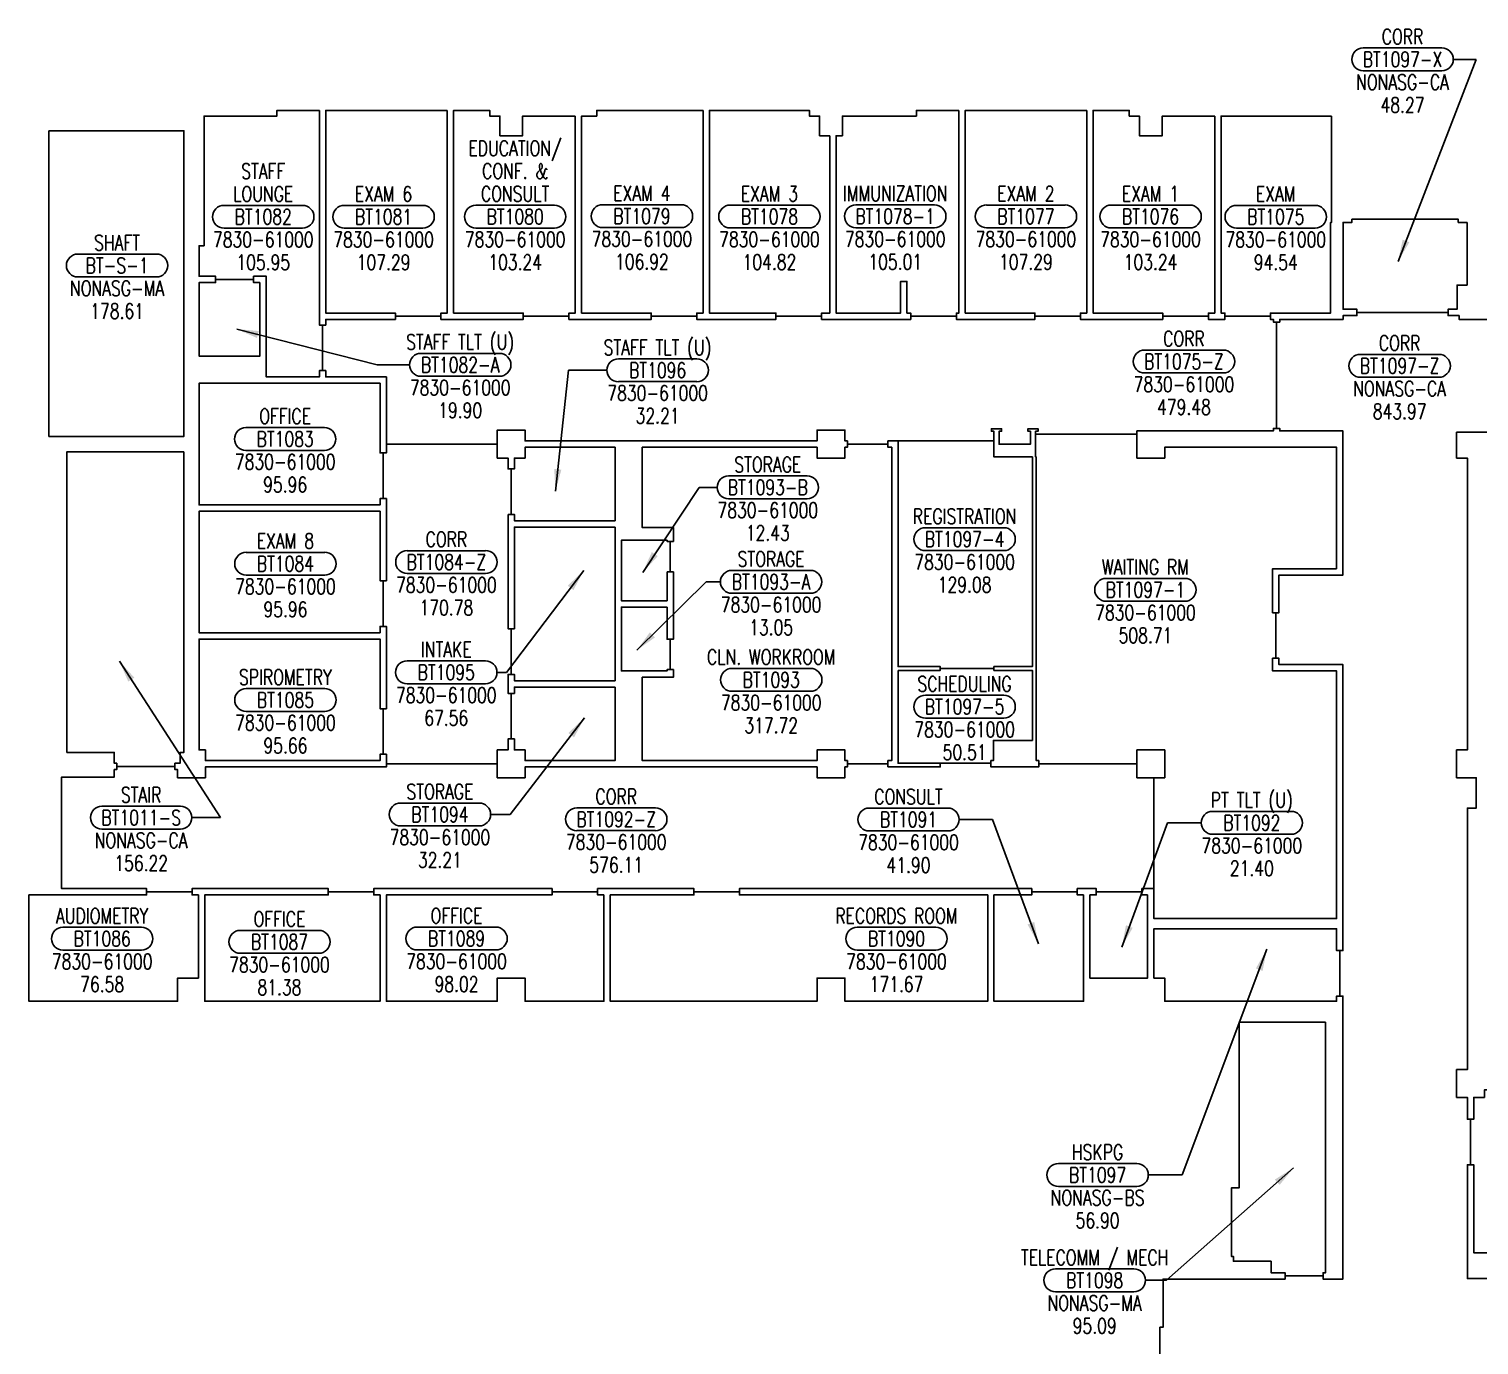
# Model space of a CAD drawing. Extents: x 3045 to 7103, y 18060 to 20148.
# Drawn here: x 3045 to 4190, y 18857 to 19897 of the extents above; entities that cross this region are included whole.
import ezdxf
from ezdxf.enums import TextEntityAlignment as Align

# ---------------------------------------------------------------- set-up
doc = ezdxf.new("R2010")
doc.units = 0
doc.header["$MEASUREMENT"] = 0
doc.layers.get('0').update_dxf_attribs({"linetype": 'CONTINUOUS'})
for name, color, linetype in [('AREA', 3, 'CONTINUOUS'), ('AREA2', 1, 'CONTINUOUS'), ('COSTC', 6, 'CONTINUOUS'), ('PLINE2', 5, 'CONTINUOUS'), ('ROOMNA', 4, 'CONTINUOUS'), ('ROOMNO', 4, 'CONTINUOUS'), ('ROOMOV', 4, 'CONTINUOUS')]:
    doc.layers.add(name, color=color, linetype=linetype)
doc.styles.get("Standard").update_dxf_attribs({"font": 'simplex.shx', "width": 0.75})
doc.dimstyles.get("Standard").update_dxf_attribs({"dimtxt": 0.18, "dimasz": 0.18, "dimexe": 0.18, "dimexo": 0.0625, "dimgap": 0.09, "dimtad": 0, "dimtih": 1, "dimtoh": 1, "dimdec": 4, "dimzin": 0, "dimtxsty": 'STANDARD', "dimcen": 0.09, "dimazin": 3, "dimtfac": 1, "dimtdec": 4, "dimtofl": 0, "dimtmove": 0, "dimatfit": 3, "dimtolj": 1, "dimtzin": 0})

# ---------------------------------------------------------------- blocks, each defined once
blk = doc.blocks.new('ROOM')
at = {"layer": 'ROOMOV'}
for p, q in [((-31, 9), (31, 9)), ((31, -9), (-31, -9))]:
    blk.add_line(p, q, dxfattribs=at)
for centre, start, end in [((-31, 0), 90, 270), ((31, 0), 270, 90)]:
    blk.add_arc(centre, 9.04, start, end, dxfattribs=at)
at = {"color": 0, "width": 0.75, "flags": 1}
for tag, p in [('FLFIN', (-60, -36)), ('ICRA', (60, -36)), ('FLTYPE', (-60, -48)), ('USER1', (60, -48)), ('FLCOND', (-60, -60)), ('USER2', (60, -60)), ('WLFIN', (-60, -72)), ('SITE', (-24, -72)), ('UCODE', (24, -72)), ('USER3', (60, -72)), ('WLTYPE', (-60, -84)), ('BLDG', (-24, -84)), ('UDESC', (24, -84)), ('USER4', (60, -84)), ('WLCOND', (-60, -96)), ('FLR', (-24, -96)), ('FCODE', (24, -96)), ('USER5', (60, -96)), ('CLFIN', (-60, -108)), ('COSTCD', (-24, -108)), ('FDESC', (24, -108)), ('USER6', (60, -108)), ('CLTYPE', (-60, -120)), ('DEPTD', (-24, -120)), ('DIVISION', (24, -120)), ('USER7', (60, -120)), ('CLCOND', (-60, -132)), ('RDES', (-24, -132)), ('CONTACT', (24, -132)), ('USER8', (60, -132)), ('CLHT', (-60, -144)), ('CHDATE', (-24, -144)), ('OCCUP', (24, -144)), ('BLOCK', (60, -144)), ('BASE', (-60, -156)), ('CBACK', (-24, -156)), ('PRCONTACT', (24, -156)), ('BLOCK2', (60, -156))]:
    blk.add_attdef(tag, text='', height=6, dxfattribs=at).set_placement(p, align=Align.MIDDLE_CENTER)
at = {"layer": 'AREA', "width": 0.75}
blk.add_attdef('AREA', text='', height=12, dxfattribs=at).set_placement((0, -36), align=Align.MIDDLE_CENTER)
at = {"layer": 'AREA2', "width": 0.75}
blk.add_attdef('AREA2', text='', height=12, dxfattribs=at).set_placement((0, -36), align=Align.MIDDLE_CENTER)
at = {"layer": 'COSTC', "width": 0.75}
blk.add_attdef('COSTC', text='', height=12, dxfattribs=at).set_placement((0, -18), align=Align.MIDDLE_CENTER)
at = {"layer": 'ROOMNA', "width": 0.75}
for tag, p in [('RMNAA', (0, 54)), ('RMNAB', (0, 36)), ('RMNAC', (0, 18))]:
    blk.add_attdef(tag, text='', height=12, dxfattribs=at).set_placement(p, align=Align.MIDDLE_CENTER)
at = {"layer": 'ROOMNO', "width": 0.75}
blk.add_attdef('RMNU', text='', height=12, dxfattribs=at).set_placement((0, 0), align=Align.MIDDLE_CENTER)

msp = doc.modelspace()

# ---------------------------------------------------------------- linework, layer by layer
at = {"layer": 'PLINE2', "color": 6}
for points in [[(3274.5, 19832.2), (3241, 19832.2), (3241, 19827.7), (3183.5, 19827.7), (3183.5, 19725.3), (3179.5, 19725.3), (3179.5, 19701.3), (3192.5, 19701.3), (3192.5, 19698.8), (3222.5, 19698.8), (3222.5, 19701.3), (3232.5, 19701.3), (3232.5, 19621.7), (3274.5, 19621.7), (3274.5, 19626.7), (3277, 19626.7), (3277, 19662.7), (3274.5, 19662.7)], [(3375.5, 19832.2), (3279.5, 19832.2), (3279.5, 19672.2), (3334.5, 19672.2), (3334.5, 19669.7), (3370.5, 19669.7), (3370.5, 19672.2), (3375.5, 19672.2)], [(3476.5, 19827.7), (3435, 19827.7), (3435, 19812.2), (3417, 19812.2), (3417, 19827.7), (3409, 19827.7), (3409, 19832.2), (3380.5, 19832.2), (3380.5, 19672.2), (3435.5, 19672.2), (3435.5, 19669.7), (3471.5, 19669.7), (3471.5, 19672.2), (3476.5, 19672.2)], [(3577.5, 19832.2), (3493.5, 19832.2), (3493.5, 19827.7), (3481.5, 19827.7), (3481.5, 19672.2), (3536.5, 19672.2), (3536.5, 19669.7), (3572.5, 19669.7), (3572.5, 19672.2), (3577.5, 19672.2)], [(3677.5, 19812.2), (3669.5, 19812.2), (3669.5, 19827.7), (3661.5, 19827.7), (3661.5, 19832.2), (3582.5, 19832.2), (3582.5, 19672.2), (3635, 19672.2), (3635, 19669.7), (3671, 19669.7), (3671, 19672.2), (3677.5, 19672.2)], [(3779.5, 19832.2), (3746, 19832.2), (3746, 19827.7), (3687.5, 19827.7), (3687.5, 19812.2), (3682.5, 19812.2), (3682.5, 19672.2), (3733.5, 19672.2), (3733.5, 19697.2), (3738.5, 19697.2), (3738.5, 19672.2), (3741.5, 19672.2), (3741.5, 19669.7), (3777.5, 19669.7), (3777.5, 19672.2), (3779.5, 19672.2)], [(3880.5, 19832.2), (3784.5, 19832.2), (3784.5, 19672.2), (3839.5, 19672.2), (3839.5, 19669.7), (3875.5, 19669.7), (3875.5, 19672.2), (3880.5, 19672.2)], [(3981.5, 19827.7), (3940, 19827.7), (3940, 19812.2), (3922, 19812.2), (3922, 19827.7), (3914, 19827.7), (3914, 19832.2), (3885.5, 19832.2), (3885.5, 19672.2), (3940.5, 19672.2), (3940.5, 19669.7), (3976.5, 19669.7), (3976.5, 19672.2), (3981.5, 19672.2)], [(4073.8, 19827.7), (3986.5, 19827.7), (3986.5, 19672.2), (3989.5, 19672.2), (3989.5, 19669.7), (4025.5, 19669.7), (4025.5, 19672.2), (4073, 19672.2), (4073, 19743.7), (4073.8, 19743.7)], [(3061, 19816.2), (3061, 19574.7), (3167.5, 19574.7), (3167.5, 19816.2)], [(4180.8, 19743.7), (4175.8, 19743.7), (4173.8, 19743.7), (4173.8, 19746.2), (4089.8, 19746.2), (4089.8, 19743.7), (4087.8, 19743.7), (4082.8, 19743.7), (4082.8, 19675.2), (4093.8, 19675.2), (4093.8, 19672.7), (4165.8, 19672.7), (4165.8, 19675.2), (4172.8, 19675.2), (4172.8, 19694.2), (4180.8, 19694.2)], [(3227.5, 19696.3), (3222.5, 19696.3), (3222.5, 19698.8), (3192.5, 19698.8), (3192.5, 19696.3), (3179.5, 19696.3), (3179.5, 19638.2), (3227.5, 19638.2)], [(3920, 19576.6), (3920, 19579.1), (4027.8, 19579.1), (4027.8, 19581.1), (4030.3, 19581.1), (4030.3, 19665.1), (4027.8, 19665.1), (4027.8, 19667.2), (4025.5, 19667.2), (4025.5, 19669.7), (3989.5, 19669.7), (3989.5, 19667.2), (3976.5, 19667.2), (3976.5, 19669.7), (3940.5, 19669.7), (3940.5, 19667.2), (3875.5, 19667.2), (3875.5, 19669.7), (3839.5, 19669.7), (3839.5, 19667.2), (3777.5, 19667.2), (3777.5, 19669.7), (3741.5, 19669.7), (3741.5, 19667.2), (3671, 19667.2), (3671, 19669.7), (3635, 19669.7), (3635, 19667.2), (3572.5, 19667.2), (3572.5, 19669.7), (3536.5, 19669.7), (3536.5, 19667.2), (3471.5, 19667.2), (3471.5, 19669.7), (3435.5, 19669.7), (3435.5, 19667.2), (3370.5, 19667.2), (3370.5, 19669.7), (3334.5, 19669.7), (3334.5, 19667.2), (3279.5, 19667.2), (3279.5, 19662.7), (3277, 19662.7), (3277, 19626.7), (3279.5, 19626.7), (3279.5, 19621.7), (3327.5, 19621.7), (3327.5, 19568.7), (3415, 19568.7), (3415, 19579.7), (3437, 19579.7), (3437, 19571.2), (3667.5, 19571.2), (3667.5, 19579.7), (3689.5, 19579.7), (3689.5, 19571.2), (3691.5, 19571.2), (3691.5, 19568.7), (3723.5, 19568.7), (3723.5, 19571.2), (3731.5, 19571.2), (3731.5, 19571.2), (3807.2, 19571.2), (3807.2, 19578.8), (3805.2, 19578.8), (3805.2, 19580.8), (3813.2, 19580.8), (3813.2, 19578.8), (3811.2, 19578.8), (3811.2, 19568.6), (3836, 19568.6), (3836, 19578.8), (3834, 19578.8), (3834, 19580.8), (3842, 19580.8), (3842, 19578.8), (3840, 19578.8), (3840, 19576.6)], [(3322.5, 19616.7), (3179.5, 19616.7), (3179.5, 19520.7), (3322.5, 19520.7), (3322.5, 19525.7), (3325, 19525.7), (3325, 19561.7), (3322.5, 19561.7)], [(3423.5, 19513.1), (3426, 19513.1), (3426, 19549.1), (3423.5, 19549.1), (3423.5, 19557.7), (3415, 19557.7), (3415, 19568.7), (3327.5, 19568.7), (3327.5, 19561.7), (3325, 19561.7), (3325, 19525.7), (3327.5, 19525.7), (3327.5, 19460.7), (3325, 19460.7), (3325, 19424.7), (3327.5, 19424.7), (3327.5, 19359.7), (3325, 19359.7), (3325, 19323.7), (3327.5, 19323.7), (3327.5, 19316.2), (3415, 19316.2), (3415, 19327.2), (3423.5, 19327.2), (3423.5, 19335.8), (3426, 19335.8), (3426, 19371.8), (3423.5, 19371.8), (3423.5, 19386.8), (3426, 19386.8), (3426, 19422.8), (3423.5, 19422.8)], [(3726.5, 19566.2), (3723.5, 19566.2), (3723.5, 19568.7), (3691.5, 19568.7), (3691.5, 19566.2), (3689.5, 19566.2), (3689.5, 19557.7), (3667.5, 19557.7), (3667.5, 19566.2), (3529.5, 19566.2), (3529.5, 19502.8), (3554.1, 19502.8), (3554.1, 19491.8), (3551.6, 19491.8), (3551.6, 19467.8), (3554.1, 19467.8), (3554.1, 19414.6), (3551.6, 19414.6), (3551.6, 19390.6), (3554.1, 19390.6), (3554.1, 19384.6), (3529.5, 19384.6), (3529.5, 19318.7), (3667.5, 19318.7), (3667.5, 19327.2), (3689.5, 19327.2), (3689.5, 19318.7), (3691.5, 19318.7), (3691.5, 19316.2), (3723.5, 19316.2), (3723.5, 19318.7), (3726.5, 19318.7)], [(3764.7, 19391.5), (3807.2, 19391.5), (3807.2, 19391.5), (3807.2, 19391.5), (3807.2, 19391.5), (3807.2, 19391.5), (3807.2, 19391.5), (3807.2, 19391.5), (3807.2, 19393), (3837.5, 19393), (3837.5, 19558.6), (3807.2, 19558.6), (3807.2, 19571.2), (3731.5, 19571.2), (3731.5, 19393), (3764.7, 19393), (3764.7, 19391.5), (3764.7, 19391.5)], [(4077.7, 19470.2), (4027.2, 19470.2), (4027.2, 19435.5), (4029.7, 19435.5), (4029.7, 19399.5), (4027.2, 19399.5), (4027.2, 19389.5), (4077.7, 19389.5), (4077.7, 19194), (3933.5, 19194), (3933.5, 19305.2), (3942, 19305.2), (3942, 19327.2), (3920, 19327.2), (3920, 19316.2), (3842.5, 19316.2), (3842.5, 19318.7), (3840.5, 19318.7), (3840.5, 19558.6), (3840, 19558.6), (3840, 19576.6), (3920, 19576.6), (3920, 19557.7), (3942, 19557.7), (3942, 19566.2), (4077.7, 19566.2)], [(3167.5, 19562.7), (3075.1, 19562.7), (3075.1, 19325.2), (3112.5, 19325.2), (3112.5, 19316.7), (3114.5, 19316.7), (3114.5, 19314.2), (3160.5, 19314.2), (3160.5, 19316.7), (3164.5, 19316.7), (3164.5, 19325.2), (3167.5, 19325.2)], [(3508, 19566.2), (3437, 19566.2), (3437, 19557.7), (3428.5, 19557.7), (3428.5, 19549.1), (3426, 19549.1), (3426, 19513.1), (3428.5, 19513.1), (3428.5, 19508.1), (3508, 19508.1)], [(3325, 19460.7), (3322.5, 19460.7), (3322.5, 19515.7), (3179.5, 19515.7), (3179.5, 19419.7), (3322.5, 19419.7), (3322.5, 19424.7), (3325, 19424.7)], [(3508, 19503.1), (3428.5, 19503.1), (3428.5, 19422.8), (3426, 19422.8), (3426, 19386.8), (3428.5, 19386.8), (3428.5, 19381.8), (3508, 19381.8)], [(3549.1, 19467.8), (3551.6, 19467.8), (3551.6, 19491.8), (3549.1, 19491.8), (3549.1, 19492.8), (3513, 19492.8), (3513, 19445), (3549.1, 19445)], [(3549.1, 19440), (3513, 19440), (3513, 19389.6), (3549.1, 19389.6), (3549.1, 19390.6), (3551.6, 19390.6), (3551.6, 19414.6), (3549.1, 19414.6)], [(3325, 19359.7), (3322.5, 19359.7), (3322.5, 19414.7), (3179.5, 19414.7), (3179.5, 19327.2), (3184.5, 19327.2), (3184.5, 19318.7), (3322.5, 19318.7), (3322.5, 19323.7), (3325, 19323.7)], [(3731.5, 19390), (3731.5, 19316.7), (3764.7, 19316.7), (3804.7, 19316.7), (3804.7, 19318.7), (3806.7, 19318.7), (3806.7, 19334.7), (3837.5, 19334.7), (3837.5, 19390), (3807.2, 19390), (3807.2, 19391.5), (3764.7, 19391.5), (3764.7, 19390)], [(3508, 19376.8), (3428.5, 19376.8), (3428.5, 19371.8), (3426, 19371.8), (3426, 19335.8), (3428.5, 19335.8), (3428.5, 19327.2), (3437, 19327.2), (3437, 19318.7), (3508, 19318.7)], [(3723.5, 19313.7), (3723.5, 19316.2), (3691.5, 19316.2), (3691.5, 19313.7), (3689.5, 19313.7), (3689.5, 19305.2), (3667.5, 19305.2), (3667.5, 19313.7), (3437, 19313.7), (3437, 19305.2), (3415, 19305.2), (3415, 19316.2), (3327.5, 19316.2), (3327.5, 19313.7), (3184.5, 19313.7), (3184.5, 19305.2), (3162.5, 19305.2), (3162.5, 19311.7), (3160.5, 19311.7), (3160.5, 19314.2), (3114.5, 19314.2), (3114.5, 19311.7), (3112.5, 19311.7), (3112.5, 19305.7), (3071, 19305.7), (3071, 19217.7), (3138, 19217.7), (3138, 19215.2), (3174, 19215.2), (3174, 19217.7), (3281.5, 19217.7), (3281.5, 19215.2), (3317.5, 19215.2), (3317.5, 19217.7), (3458.2, 19217.7), (3458.2, 19215.2), (3494.2, 19215.2), (3494.2, 19217.7), (3570.2, 19217.7), (3570.2, 19215.2), (3606.2, 19215.2), (3606.2, 19217.7), (3837, 19217.7), (3837, 19215.2), (3873, 19215.2), (3873, 19217.7), (3888, 19217.7), (3888, 19215.2), (3924, 19215.2), (3924, 19217.7), (3933.5, 19217.7), (3933.5, 19305.2), (3933.5, 19305.2), (3933.5, 19305.2), (3933.5, 19305.2), (3933.5, 19305.2), (3933.5, 19305.2), (3933.5, 19305.2), (3933.5, 19305.2), (3933.5, 19305.2), (3920, 19305.2), (3920, 19316.2), (3842.5, 19316.2), (3842.5, 19313.7), (3804.7, 19313.7), (3804.7, 19316.7), (3764.7, 19316.7), (3764.7, 19313.7)], [(3179, 19212.7), (3174, 19212.7), (3174, 19215.2), (3138, 19215.2), (3138, 19212.7), (3045.2, 19212.7), (3045.2, 19128.7), (3162.5, 19128.7), (3162.5, 19147), (3179, 19147)], [(3322.5, 19212.7), (3317.5, 19212.7), (3317.5, 19215.2), (3281.5, 19215.2), (3281.5, 19212.7), (3184, 19212.7), (3184, 19128.7), (3322.5, 19128.7)], [(3499.2, 19212.7), (3494.2, 19212.7), (3494.2, 19215.2), (3458.2, 19215.2), (3458.2, 19212.7), (3327.5, 19212.7), (3327.5, 19128.7), (3415, 19128.7), (3415, 19147), (3437, 19147), (3437, 19128.7), (3499.2, 19128.7)], [(3802.2, 19212.7), (3606.2, 19212.7), (3606.2, 19215.2), (3570.2, 19215.2), (3570.2, 19212.7), (3504.2, 19212.7), (3504.2, 19128.7), (3667.5, 19128.7), (3667.5, 19147), (3689.5, 19147), (3689.5, 19128.7), (3802.2, 19128.7)], [(3878, 19212.7), (3873, 19212.7), (3873, 19215.2), (3837, 19215.2), (3837, 19212.7), (3807.2, 19212.7), (3807.2, 19128.7), (3878, 19128.7)], [(3928.5, 19212.7), (3924, 19212.7), (3924, 19215.2), (3888, 19215.2), (3888, 19212.7), (3883, 19212.7), (3883, 19147), (3928.5, 19147)], [(4080.2, 19168.7), (4077.7, 19168.7), (4077.7, 19186), (3933.5, 19186), (3933.5, 19147), (3942, 19147), (3942, 19128.7), (4077.7, 19128.7), (4077.7, 19132.7), (4080.2, 19132.7)], [(4069, 19112.2), (4000.7, 19112.2), (4000.7, 18981.2), (3994.7, 18981.2), (3994.7, 18927.2), (3996.2, 18927.2), (3996.2, 18923.3), (4026, 18923.3), (4026, 18914.3), (4037, 18914.3), (4037, 18911.8), (4067, 18911.8), (4067, 18914.3), (4069, 18914.3)], [(4331.8, 19058.7), (4194.5, 19058.7), (4194.5, 19052.7), (4186, 19052.7), (4186, 19035.5), (4183.5, 19035.5), (4183.5, 18999.5), (4186, 18999.5), (4186, 18930), (4331.8, 18930)]]:
    msp.add_lwpolyline(points, close=True, dxfattribs=at)
for points in [[(4230.2, 19667.2), (4174.5, 19667.2), (4174.5, 19670.2), (4165.8, 19670.2), (4165.8, 19672.7), (4093.8, 19672.7), (4093.8, 19670.2), (4082.8, 19670.2), (4082.8, 19667.2), (4032.8, 19667.2), (4032.8, 19665.1), (4030.3, 19665.1), (4030.3, 19581.1), (4032.8, 19581.1), (4032.8, 19579.1), (4082.7, 19579.1), (4082.7, 19465.2), (4032.2, 19465.2), (4032.2, 19435.5), (4029.7, 19435.5), (4029.7, 19399.5), (4032.2, 19399.5), (4032.2, 19394.5), (4082.7, 19394.5), (4082.7, 19168.7), (4080.2, 19168.7), (4080.2, 19132.7), (4082.7, 19132.7), (4082.7, 18909.3), (4067, 18909.3), (4067, 18911.8), (4037, 18911.8), (4037, 18909.3), (3940.7, 18909.3), (3940.7, 18871.2), (3938.2, 18871.2), (3938.2, 18827.2)], [(4231.5, 18909.7), (4181, 18909.7), (4181, 18999.5), (4183.5, 18999.5), (4183.5, 19035.5), (4181, 19035.5), (4181, 19052.7), (4172.5, 19052.7), (4172.5, 19074.7), (4181, 19074.7), (4181, 19281.2), (4188, 19281.2), (4188, 19305.2), (4172.5, 19305.2), (4172.5, 19327.2), (4181, 19327.2), (4181, 19557.7), (4172.5, 19557.7), (4172.5, 19578.1), (4230.2, 19578.1)]]:
    msp.add_lwpolyline(points, dxfattribs=at)

# ---------------------------------------------------------------- block references
at = {"layer": 'ROOMNO', "color": 2}
ref = msp.add_blockref('ROOM', (4129.8, 19872.5), dxfattribs=at)
ref.add_attrib('RMNU', 'BT1097-X', dxfattribs={"height": 12, "width": 0.75}).set_placement((4129.8, 19872.5), align=Align.MIDDLE_CENTER)
ref.add_attrib('RMNAC', 'CORR', dxfattribs={"layer": 'ROOMNA', "height": 12, "width": 0.75}).set_placement((4129.8, 19890.5), align=Align.MIDDLE_CENTER)
ref.add_attrib('COSTC', 'NONASG-CA', dxfattribs={"layer": 'COSTC', "height": 12, "width": 0.75}).set_placement((4129.8, 19854.5), align=Align.MIDDLE_CENTER)
ref.add_attrib('AREA2', '48.27', dxfattribs={"layer": 'AREA2', "height": 12, "width": 0.75}).set_placement((4129.8, 19836.5), align=Align.MIDDLE_CENTER)
ref = msp.add_blockref('ROOM', (3429.1, 19748.3), dxfattribs=at)
ref.add_attrib('RMNU', 'BT1080', dxfattribs={"height": 12, "width": 0.75}).set_placement((3429.1, 19748.3), align=Align.MIDDLE_CENTER)
ref.add_attrib('RMNAA', 'EDUCATION/', dxfattribs={"layer": 'ROOMNA', "height": 12, "width": 0.75}).set_placement((3429.1, 19802.3), align=Align.MIDDLE_CENTER)
ref.add_attrib('RMNAB', 'CONF. &', dxfattribs={"layer": 'ROOMNA', "height": 12, "width": 0.75}).set_placement((3429.1, 19784.3), align=Align.MIDDLE_CENTER)
ref.add_attrib('RMNAC', 'CONSULT', dxfattribs={"layer": 'ROOMNA', "height": 12, "width": 0.75}).set_placement((3429.1, 19766.3), align=Align.MIDDLE_CENTER)
ref.add_attrib('COSTC', '7830-61000', dxfattribs={"layer": 'COSTC', "height": 12, "width": 0.75}).set_placement((3429.1, 19730.3), align=Align.MIDDLE_CENTER)
ref.add_attrib('AREA2', '103.24', dxfattribs={"layer": 'AREA2', "height": 12, "width": 0.75}).set_placement((3429.1, 19712.3), align=Align.MIDDLE_CENTER)
ref = msp.add_blockref('ROOM', (3230.2, 19748.2), dxfattribs=at)
ref.add_attrib('RMNU', 'BT1082', dxfattribs={"height": 12, "width": 0.75}).set_placement((3230.2, 19748.2), align=Align.MIDDLE_CENTER)
ref.add_attrib('RMNAB', 'STAFF', dxfattribs={"layer": 'ROOMNA', "height": 12, "width": 0.75}).set_placement((3230.2, 19784.2), align=Align.MIDDLE_CENTER)
ref.add_attrib('RMNAC', 'LOUNGE', dxfattribs={"layer": 'ROOMNA', "height": 12, "width": 0.75}).set_placement((3230.2, 19766.2), align=Align.MIDDLE_CENTER)
ref.add_attrib('COSTC', '7830-61000', dxfattribs={"layer": 'COSTC', "height": 12, "width": 0.75}).set_placement((3230.2, 19730.2), align=Align.MIDDLE_CENTER)
ref.add_attrib('AREA2', '105.95', dxfattribs={"layer": 'AREA2', "height": 12, "width": 0.75}).set_placement((3230.2, 19712.2), align=Align.MIDDLE_CENTER)
ref = msp.add_blockref('ROOM', (3325.2, 19748.2), dxfattribs=at)
ref.add_attrib('RMNU', 'BT1081', dxfattribs={"height": 12, "width": 0.75}).set_placement((3325.2, 19748.2), align=Align.MIDDLE_CENTER)
ref.add_attrib('RMNAC', 'EXAM 6', dxfattribs={"layer": 'ROOMNA', "height": 12, "width": 0.75}).set_placement((3325.2, 19766.2), align=Align.MIDDLE_CENTER)
ref.add_attrib('COSTC', '7830-61000', dxfattribs={"layer": 'COSTC', "height": 12, "width": 0.75}).set_placement((3325.2, 19730.2), align=Align.MIDDLE_CENTER)
ref.add_attrib('AREA2', '107.29', dxfattribs={"layer": 'AREA2', "height": 12, "width": 0.75}).set_placement((3325.2, 19712.2), align=Align.MIDDLE_CENTER)
ref = msp.add_blockref('ROOM', (3529.2, 19748.7), dxfattribs=at)
ref.add_attrib('RMNU', 'BT1079', dxfattribs={"height": 12, "width": 0.75}).set_placement((3529.2, 19748.7), align=Align.MIDDLE_CENTER)
ref.add_attrib('RMNAC', 'EXAM 4', dxfattribs={"layer": 'ROOMNA', "height": 12, "width": 0.75}).set_placement((3529.2, 19766.7), align=Align.MIDDLE_CENTER)
ref.add_attrib('COSTC', '7830-61000', dxfattribs={"layer": 'COSTC', "height": 12, "width": 0.75}).set_placement((3529.2, 19730.7), align=Align.MIDDLE_CENTER)
ref.add_attrib('AREA2', '106.92', dxfattribs={"layer": 'AREA2', "height": 12, "width": 0.75}).set_placement((3529.2, 19712.7), align=Align.MIDDLE_CENTER)
ref = msp.add_blockref('ROOM', (3629.9, 19748.4), dxfattribs=at)
ref.add_attrib('RMNU', 'BT1078', dxfattribs={"height": 12, "width": 0.75}).set_placement((3629.9, 19748.4), align=Align.MIDDLE_CENTER)
ref.add_attrib('RMNAC', 'EXAM 3', dxfattribs={"layer": 'ROOMNA', "height": 12, "width": 0.75}).set_placement((3629.9, 19766.4), align=Align.MIDDLE_CENTER)
ref.add_attrib('COSTC', '7830-61000', dxfattribs={"layer": 'COSTC', "height": 12, "width": 0.75}).set_placement((3629.9, 19730.4), align=Align.MIDDLE_CENTER)
ref.add_attrib('AREA2', '104.82', dxfattribs={"layer": 'AREA2', "height": 12, "width": 0.75}).set_placement((3629.9, 19712.4), align=Align.MIDDLE_CENTER)
ref = msp.add_blockref('ROOM', (3729.2, 19748.6), dxfattribs=at)
ref.add_attrib('RMNU', 'BT1078-1', dxfattribs={"height": 12, "width": 0.75}).set_placement((3729.2, 19748.6), align=Align.MIDDLE_CENTER)
ref.add_attrib('RMNAC', 'IMMUNIZATION', dxfattribs={"layer": 'ROOMNA', "height": 12, "width": 0.75}).set_placement((3729.2, 19766.6), align=Align.MIDDLE_CENTER)
ref.add_attrib('COSTC', '7830-61000', dxfattribs={"layer": 'COSTC', "height": 12, "width": 0.75}).set_placement((3729.2, 19730.6), align=Align.MIDDLE_CENTER)
ref.add_attrib('AREA2', '105.01', dxfattribs={"layer": 'AREA2', "height": 12, "width": 0.75}).set_placement((3729.2, 19712.6), align=Align.MIDDLE_CENTER)
ref = msp.add_blockref('ROOM', (3832.4, 19748.5), dxfattribs=at)
ref.add_attrib('RMNU', 'BT1077', dxfattribs={"height": 12, "width": 0.75}).set_placement((3832.4, 19748.5), align=Align.MIDDLE_CENTER)
ref.add_attrib('RMNAC', 'EXAM 2', dxfattribs={"layer": 'ROOMNA', "height": 12, "width": 0.75}).set_placement((3832.4, 19766.5), align=Align.MIDDLE_CENTER)
ref.add_attrib('COSTC', '7830-61000', dxfattribs={"layer": 'COSTC', "height": 12, "width": 0.75}).set_placement((3832.4, 19730.5), align=Align.MIDDLE_CENTER)
ref.add_attrib('AREA2', '107.29', dxfattribs={"layer": 'AREA2', "height": 12, "width": 0.75}).set_placement((3832.4, 19712.5), align=Align.MIDDLE_CENTER)
ref = msp.add_blockref('ROOM', (3930.8, 19748.4), dxfattribs=at)
ref.add_attrib('RMNU', 'BT1076', dxfattribs={"height": 12, "width": 0.75}).set_placement((3930.8, 19748.4), align=Align.MIDDLE_CENTER)
ref.add_attrib('RMNAC', 'EXAM 1', dxfattribs={"layer": 'ROOMNA', "height": 12, "width": 0.75}).set_placement((3930.8, 19766.4), align=Align.MIDDLE_CENTER)
ref.add_attrib('COSTC', '7830-61000', dxfattribs={"layer": 'COSTC', "height": 12, "width": 0.75}).set_placement((3930.8, 19730.4), align=Align.MIDDLE_CENTER)
ref.add_attrib('AREA2', '103.24', dxfattribs={"layer": 'AREA2', "height": 12, "width": 0.75}).set_placement((3930.8, 19712.4), align=Align.MIDDLE_CENTER)
ref = msp.add_blockref('ROOM', (4029.7, 19748.2), dxfattribs=at)
ref.add_attrib('RMNU', 'BT1075', dxfattribs={"height": 12, "width": 0.75}).set_placement((4029.7, 19748.2), align=Align.MIDDLE_CENTER)
ref.add_attrib('RMNAC', 'EXAM', dxfattribs={"layer": 'ROOMNA', "height": 12, "width": 0.75}).set_placement((4029.7, 19766.2), align=Align.MIDDLE_CENTER)
ref.add_attrib('COSTC', '7830-61000', dxfattribs={"layer": 'COSTC', "height": 12, "width": 0.75}).set_placement((4029.7, 19730.2), align=Align.MIDDLE_CENTER)
ref.add_attrib('AREA2', '94.54', dxfattribs={"layer": 'AREA2', "height": 12, "width": 0.75}).set_placement((4029.7, 19712.2), align=Align.MIDDLE_CENTER)
ref = msp.add_blockref('ROOM', (3114.8, 19709.7), dxfattribs=at)
ref.add_attrib('RMNU', 'BT-S-1', dxfattribs={"height": 12, "width": 0.75}).set_placement((3114.8, 19709.7), align=Align.MIDDLE_CENTER)
ref.add_attrib('RMNAC', 'SHAFT', dxfattribs={"layer": 'ROOMNA', "height": 12, "width": 0.75}).set_placement((3114.8, 19727.7), align=Align.MIDDLE_CENTER)
ref.add_attrib('COSTC', 'NONASG-MA', dxfattribs={"layer": 'COSTC', "height": 12, "width": 0.75}).set_placement((3114.8, 19691.7), align=Align.MIDDLE_CENTER)
ref.add_attrib('AREA2', '178.61', dxfattribs={"layer": 'AREA2', "height": 12, "width": 0.75}).set_placement((3114.8, 19673.7), align=Align.MIDDLE_CENTER)
ref = msp.add_blockref('ROOM', (3385.7, 19631.3), dxfattribs=at)
ref.add_attrib('RMNU', 'BT1082-A', dxfattribs={"height": 12, "width": 0.75}).set_placement((3385.7, 19631.3), align=Align.MIDDLE_CENTER)
ref.add_attrib('RMNAC', 'STAFF TLT (U)', dxfattribs={"layer": 'ROOMNA', "height": 12, "width": 0.75}).set_placement((3385.7, 19649.3), align=Align.MIDDLE_CENTER)
ref.add_attrib('COSTC', '7830-61000', dxfattribs={"layer": 'COSTC', "height": 12, "width": 0.75}).set_placement((3385.7, 19613.3), align=Align.MIDDLE_CENTER)
ref.add_attrib('AREA2', '19.90', dxfattribs={"layer": 'AREA2', "height": 12, "width": 0.75}).set_placement((3385.7, 19595.3), align=Align.MIDDLE_CENTER)
ref = msp.add_blockref('ROOM', (3541.6, 19627), dxfattribs=at)
ref.add_attrib('RMNU', 'BT1096', dxfattribs={"height": 12, "width": 0.75}).set_placement((3541.6, 19627), align=Align.MIDDLE_CENTER)
ref.add_attrib('RMNAC', 'STAFF TLT (U)', dxfattribs={"layer": 'ROOMNA', "height": 12, "width": 0.75}).set_placement((3541.6, 19645), align=Align.MIDDLE_CENTER)
ref.add_attrib('COSTC', '7830-61000', dxfattribs={"layer": 'COSTC', "height": 12, "width": 0.75}).set_placement((3541.6, 19609), align=Align.MIDDLE_CENTER)
ref.add_attrib('AREA2', '32.21', dxfattribs={"layer": 'AREA2', "height": 12, "width": 0.75}).set_placement((3541.6, 19591), align=Align.MIDDLE_CENTER)
ref = msp.add_blockref('ROOM', (3957.2, 19633.9), dxfattribs=at)
ref.add_attrib('RMNU', 'BT1075-Z', dxfattribs={"height": 12, "width": 0.75}).set_placement((3957.2, 19633.9), align=Align.MIDDLE_CENTER)
ref.add_attrib('RMNAC', 'CORR', dxfattribs={"layer": 'ROOMNA', "height": 12, "width": 0.75}).set_placement((3957.2, 19651.9), align=Align.MIDDLE_CENTER)
ref.add_attrib('COSTC', '7830-61000', dxfattribs={"layer": 'COSTC', "height": 12, "width": 0.75}).set_placement((3957.2, 19615.9), align=Align.MIDDLE_CENTER)
ref.add_attrib('AREA2', '479.48', dxfattribs={"layer": 'AREA2', "height": 12, "width": 0.75}).set_placement((3957.2, 19597.9), align=Align.MIDDLE_CENTER)
ref = msp.add_blockref('ROOM', (4127.5, 19630.5), dxfattribs=at)
ref.add_attrib('RMNU', 'BT1097-Z', dxfattribs={"height": 12, "width": 0.75}).set_placement((4127.5, 19630.5), align=Align.MIDDLE_CENTER)
ref.add_attrib('RMNAC', 'CORR', dxfattribs={"layer": 'ROOMNA', "height": 12, "width": 0.75}).set_placement((4127.5, 19648.5), align=Align.MIDDLE_CENTER)
ref.add_attrib('COSTC', 'NONASG-CA', dxfattribs={"layer": 'COSTC', "height": 12, "width": 0.75}).set_placement((4127.5, 19612.5), align=Align.MIDDLE_CENTER)
ref.add_attrib('AREA2', '843.97', dxfattribs={"layer": 'AREA2', "height": 12, "width": 0.75}).set_placement((4127.5, 19594.5), align=Align.MIDDLE_CENTER)
ref = msp.add_blockref('ROOM', (3247.5, 19572.7), dxfattribs=at)
ref.add_attrib('RMNU', 'BT1083', dxfattribs={"height": 12, "width": 0.75}).set_placement((3247.5, 19572.7), align=Align.MIDDLE_CENTER)
ref.add_attrib('RMNAC', 'OFFICE', dxfattribs={"layer": 'ROOMNA', "height": 12, "width": 0.75}).set_placement((3247.5, 19590.7), align=Align.MIDDLE_CENTER)
ref.add_attrib('COSTC', '7830-61000', dxfattribs={"layer": 'COSTC', "height": 12, "width": 0.75}).set_placement((3247.5, 19554.7), align=Align.MIDDLE_CENTER)
ref.add_attrib('AREA2', '95.96', dxfattribs={"layer": 'AREA2', "height": 12, "width": 0.75}).set_placement((3247.5, 19536.7), align=Align.MIDDLE_CENTER)
ref = msp.add_blockref('ROOM', (3628.6, 19534.5), dxfattribs=at)
ref.add_attrib('RMNU', 'BT1093-B', dxfattribs={"height": 12, "width": 0.75}).set_placement((3628.6, 19534.5), align=Align.MIDDLE_CENTER)
ref.add_attrib('RMNAC', 'STORAGE', dxfattribs={"layer": 'ROOMNA', "height": 12, "width": 0.75}).set_placement((3628.6, 19552.5), align=Align.MIDDLE_CENTER)
ref.add_attrib('COSTC', '7830-61000', dxfattribs={"layer": 'COSTC', "height": 12, "width": 0.75}).set_placement((3628.6, 19516.5), align=Align.MIDDLE_CENTER)
ref.add_attrib('AREA2', '12.43', dxfattribs={"layer": 'AREA2', "height": 12, "width": 0.75}).set_placement((3628.6, 19498.5), align=Align.MIDDLE_CENTER)
ref = msp.add_blockref('ROOM', (3784, 19493.6), dxfattribs=at)
ref.add_attrib('RMNU', 'BT1097-4', dxfattribs={"height": 12, "width": 0.75}).set_placement((3784, 19493.6), align=Align.MIDDLE_CENTER)
ref.add_attrib('RMNAC', 'REGISTRATION', dxfattribs={"layer": 'ROOMNA', "height": 12, "width": 0.75}).set_placement((3784, 19511.6), align=Align.MIDDLE_CENTER)
ref.add_attrib('COSTC', '7830-61000', dxfattribs={"layer": 'COSTC', "height": 12, "width": 0.75}).set_placement((3784, 19475.6), align=Align.MIDDLE_CENTER)
ref.add_attrib('AREA2', '129.08', dxfattribs={"layer": 'AREA2', "height": 12, "width": 0.75}).set_placement((3784, 19457.6), align=Align.MIDDLE_CENTER)
ref = msp.add_blockref('ROOM', (3374.8, 19475.5), dxfattribs=at)
ref.add_attrib('RMNU', 'BT1084-Z', dxfattribs={"height": 12, "width": 0.75}).set_placement((3374.8, 19475.5), align=Align.MIDDLE_CENTER)
ref.add_attrib('RMNAC', 'CORR', dxfattribs={"layer": 'ROOMNA', "height": 12, "width": 0.75}).set_placement((3374.8, 19493.5), align=Align.MIDDLE_CENTER)
ref.add_attrib('COSTC', '7830-61000', dxfattribs={"layer": 'COSTC', "height": 12, "width": 0.75}).set_placement((3374.8, 19457.5), align=Align.MIDDLE_CENTER)
ref.add_attrib('AREA2', '170.78', dxfattribs={"layer": 'AREA2', "height": 12, "width": 0.75}).set_placement((3374.8, 19439.5), align=Align.MIDDLE_CENTER)
ref = msp.add_blockref('ROOM', (3247.7, 19474.2), dxfattribs=at)
ref.add_attrib('RMNU', 'BT1084', dxfattribs={"height": 12, "width": 0.75}).set_placement((3247.7, 19474.2), align=Align.MIDDLE_CENTER)
ref.add_attrib('RMNAC', 'EXAM 8', dxfattribs={"layer": 'ROOMNA', "height": 12, "width": 0.75}).set_placement((3247.7, 19492.2), align=Align.MIDDLE_CENTER)
ref.add_attrib('COSTC', '7830-61000', dxfattribs={"layer": 'COSTC', "height": 12, "width": 0.75}).set_placement((3247.7, 19456.2), align=Align.MIDDLE_CENTER)
ref.add_attrib('AREA2', '95.96', dxfattribs={"layer": 'AREA2', "height": 12, "width": 0.75}).set_placement((3247.7, 19438.2), align=Align.MIDDLE_CENTER)
ref = msp.add_blockref('ROOM', (3631.2, 19459.9), dxfattribs=at)
ref.add_attrib('RMNU', 'BT1093-A', dxfattribs={"height": 12, "width": 0.75}).set_placement((3631.2, 19459.9), align=Align.MIDDLE_CENTER)
ref.add_attrib('RMNAC', 'STORAGE', dxfattribs={"layer": 'ROOMNA', "height": 12, "width": 0.75}).set_placement((3631.2, 19477.9), align=Align.MIDDLE_CENTER)
ref.add_attrib('COSTC', '7830-61000', dxfattribs={"layer": 'COSTC', "height": 12, "width": 0.75}).set_placement((3631.2, 19441.9), align=Align.MIDDLE_CENTER)
ref.add_attrib('AREA2', '13.05', dxfattribs={"layer": 'AREA2', "height": 12, "width": 0.75}).set_placement((3631.2, 19423.9), align=Align.MIDDLE_CENTER)
ref = msp.add_blockref('ROOM', (3926.8, 19453.6), dxfattribs=at)
ref.add_attrib('RMNU', 'BT1097-1', dxfattribs={"height": 12, "width": 0.75}).set_placement((3926.8, 19453.6), align=Align.MIDDLE_CENTER)
ref.add_attrib('RMNAC', 'WAITING RM', dxfattribs={"layer": 'ROOMNA', "height": 12, "width": 0.75}).set_placement((3926.8, 19471.6), align=Align.MIDDLE_CENTER)
ref.add_attrib('COSTC', '7830-61000', dxfattribs={"layer": 'COSTC', "height": 12, "width": 0.75}).set_placement((3926.8, 19435.6), align=Align.MIDDLE_CENTER)
ref.add_attrib('AREA2', '508.71', dxfattribs={"layer": 'AREA2', "height": 12, "width": 0.75}).set_placement((3926.8, 19417.6), align=Align.MIDDLE_CENTER)
ref = msp.add_blockref('ROOM', (3374.7, 19388.4), dxfattribs=at)
ref.add_attrib('RMNU', 'BT1095', dxfattribs={"height": 12, "width": 0.75}).set_placement((3374.7, 19388.4), align=Align.MIDDLE_CENTER)
ref.add_attrib('RMNAC', 'INTAKE', dxfattribs={"layer": 'ROOMNA', "height": 12, "width": 0.75}).set_placement((3374.7, 19406.4), align=Align.MIDDLE_CENTER)
ref.add_attrib('COSTC', '7830-61000', dxfattribs={"layer": 'COSTC', "height": 12, "width": 0.75}).set_placement((3374.7, 19370.4), align=Align.MIDDLE_CENTER)
ref.add_attrib('AREA2', '67.56', dxfattribs={"layer": 'AREA2', "height": 12, "width": 0.75}).set_placement((3374.7, 19352.4), align=Align.MIDDLE_CENTER)
ref = msp.add_blockref('ROOM', (3631.3, 19382.5), dxfattribs=at)
ref.add_attrib('RMNU', 'BT1093', dxfattribs={"height": 12, "width": 0.75}).set_placement((3631.3, 19382.5), align=Align.MIDDLE_CENTER)
ref.add_attrib('RMNAC', 'CLN. WORKROOM', dxfattribs={"layer": 'ROOMNA', "height": 12, "width": 0.75}).set_placement((3631.3, 19400.5), align=Align.MIDDLE_CENTER)
ref.add_attrib('COSTC', '7830-61000', dxfattribs={"layer": 'COSTC', "height": 12, "width": 0.75}).set_placement((3631.3, 19364.5), align=Align.MIDDLE_CENTER)
ref.add_attrib('AREA2', '317.72', dxfattribs={"layer": 'AREA2', "height": 12, "width": 0.75}).set_placement((3631.3, 19346.5), align=Align.MIDDLE_CENTER)
ref = msp.add_blockref('ROOM', (3247.7, 19366.6), dxfattribs=at)
ref.add_attrib('RMNU', 'BT1085', dxfattribs={"height": 12, "width": 0.75}).set_placement((3247.7, 19366.6), align=Align.MIDDLE_CENTER)
ref.add_attrib('RMNAC', 'SPIROMETRY', dxfattribs={"layer": 'ROOMNA', "height": 12, "width": 0.75}).set_placement((3247.7, 19384.6), align=Align.MIDDLE_CENTER)
ref.add_attrib('COSTC', '7830-61000', dxfattribs={"layer": 'COSTC', "height": 12, "width": 0.75}).set_placement((3247.7, 19348.6), align=Align.MIDDLE_CENTER)
ref.add_attrib('AREA2', '95.66', dxfattribs={"layer": 'AREA2', "height": 12, "width": 0.75}).set_placement((3247.7, 19330.6), align=Align.MIDDLE_CENTER)
ref = msp.add_blockref('ROOM', (3784, 19361.3), dxfattribs=at)
ref.add_attrib('RMNU', 'BT1097-5', dxfattribs={"height": 12, "width": 0.75}).set_placement((3784, 19361.3), align=Align.MIDDLE_CENTER)
ref.add_attrib('RMNAC', 'SCHEDULING', dxfattribs={"layer": 'ROOMNA', "height": 12, "width": 0.75}).set_placement((3784, 19379.3), align=Align.MIDDLE_CENTER)
ref.add_attrib('COSTC', '7830-61000', dxfattribs={"layer": 'COSTC', "height": 12, "width": 0.75}).set_placement((3784, 19343.3), align=Align.MIDDLE_CENTER)
ref.add_attrib('AREA2', '50.51', dxfattribs={"layer": 'AREA2', "height": 12, "width": 0.75}).set_placement((3784, 19325.3), align=Align.MIDDLE_CENTER)
ref = msp.add_blockref('ROOM', (3133.8, 19273.7), dxfattribs=at)
ref.add_attrib('RMNU', 'BT1011-S', dxfattribs={"height": 12, "width": 0.75}).set_placement((3133.8, 19273.7), align=Align.MIDDLE_CENTER)
ref.add_attrib('RMNAC', 'STAIR', dxfattribs={"layer": 'ROOMNA', "height": 12, "width": 0.75}).set_placement((3133.8, 19291.7), align=Align.MIDDLE_CENTER)
ref.add_attrib('COSTC', 'NONASG-CA', dxfattribs={"layer": 'COSTC', "height": 12, "width": 0.75}).set_placement((3133.8, 19255.7), align=Align.MIDDLE_CENTER)
ref.add_attrib('AREA2', '156.22', dxfattribs={"layer": 'AREA2', "height": 12, "width": 0.75}).set_placement((3133.8, 19237.7), align=Align.MIDDLE_CENTER)
ref = msp.add_blockref('ROOM', (3369.7, 19276.2), dxfattribs=at)
ref.add_attrib('RMNU', 'BT1094', dxfattribs={"height": 12, "width": 0.75}).set_placement((3369.7, 19276.2), align=Align.MIDDLE_CENTER)
ref.add_attrib('RMNAC', 'STORAGE', dxfattribs={"layer": 'ROOMNA', "height": 12, "width": 0.75}).set_placement((3369.7, 19294.2), align=Align.MIDDLE_CENTER)
ref.add_attrib('COSTC', '7830-61000', dxfattribs={"layer": 'COSTC', "height": 12, "width": 0.75}).set_placement((3369.7, 19258.2), align=Align.MIDDLE_CENTER)
ref.add_attrib('AREA2', '32.21', dxfattribs={"layer": 'AREA2', "height": 12, "width": 0.75}).set_placement((3369.7, 19240.2), align=Align.MIDDLE_CENTER)
ref = msp.add_blockref('ROOM', (3508.9, 19272.4), dxfattribs=at)
ref.add_attrib('RMNU', 'BT1092-Z', dxfattribs={"height": 12, "width": 0.75}).set_placement((3508.9, 19272.4), align=Align.MIDDLE_CENTER)
ref.add_attrib('RMNAC', 'CORR', dxfattribs={"layer": 'ROOMNA', "height": 12, "width": 0.75}).set_placement((3508.9, 19290.4), align=Align.MIDDLE_CENTER)
ref.add_attrib('COSTC', '7830-61000', dxfattribs={"layer": 'COSTC', "height": 12, "width": 0.75}).set_placement((3508.9, 19254.4), align=Align.MIDDLE_CENTER)
ref.add_attrib('AREA2', '576.11', dxfattribs={"layer": 'AREA2', "height": 12, "width": 0.75}).set_placement((3508.9, 19236.4), align=Align.MIDDLE_CENTER)
ref = msp.add_blockref('ROOM', (3739.7, 19272.2), dxfattribs=at)
ref.add_attrib('RMNU', 'BT1091', dxfattribs={"height": 12, "width": 0.75}).set_placement((3739.7, 19272.2), align=Align.MIDDLE_CENTER)
ref.add_attrib('RMNAC', 'CONSULT', dxfattribs={"layer": 'ROOMNA', "height": 12, "width": 0.75}).set_placement((3739.7, 19290.2), align=Align.MIDDLE_CENTER)
ref.add_attrib('COSTC', '7830-61000', dxfattribs={"layer": 'COSTC', "height": 12, "width": 0.75}).set_placement((3739.7, 19254.2), align=Align.MIDDLE_CENTER)
ref.add_attrib('AREA2', '41.90', dxfattribs={"layer": 'AREA2', "height": 12, "width": 0.75}).set_placement((3739.7, 19236.2), align=Align.MIDDLE_CENTER)
ref = msp.add_blockref('ROOM', (4010.8, 19269.6), dxfattribs=at)
ref.add_attrib('RMNU', 'BT1092', dxfattribs={"height": 12, "width": 0.75}).set_placement((4010.8, 19269.6), align=Align.MIDDLE_CENTER)
ref.add_attrib('RMNAC', 'PT TLT (U)', dxfattribs={"layer": 'ROOMNA', "height": 12, "width": 0.75}).set_placement((4010.8, 19287.6), align=Align.MIDDLE_CENTER)
ref.add_attrib('COSTC', '7830-61000', dxfattribs={"layer": 'COSTC', "height": 12, "width": 0.75}).set_placement((4010.8, 19251.6), align=Align.MIDDLE_CENTER)
ref.add_attrib('AREA2', '21.40', dxfattribs={"layer": 'AREA2', "height": 12, "width": 0.75}).set_placement((4010.8, 19233.6), align=Align.MIDDLE_CENTER)
ref = msp.add_blockref('ROOM', (3103, 19178.1), dxfattribs=at)
ref.add_attrib('RMNU', 'BT1086', dxfattribs={"height": 12, "width": 0.75}).set_placement((3103, 19178.1), align=Align.MIDDLE_CENTER)
ref.add_attrib('RMNAC', 'AUDIOMETRY', dxfattribs={"layer": 'ROOMNA', "height": 12, "width": 0.75}).set_placement((3103, 19196.1), align=Align.MIDDLE_CENTER)
ref.add_attrib('COSTC', '7830-61000', dxfattribs={"layer": 'COSTC', "height": 12, "width": 0.75}).set_placement((3103, 19160.1), align=Align.MIDDLE_CENTER)
ref.add_attrib('AREA2', '76.58', dxfattribs={"layer": 'AREA2', "height": 12, "width": 0.75}).set_placement((3103, 19142.1), align=Align.MIDDLE_CENTER)
ref = msp.add_blockref('ROOM', (3382.8, 19178.2), dxfattribs=at)
ref.add_attrib('RMNU', 'BT1089', dxfattribs={"height": 12, "width": 0.75}).set_placement((3382.8, 19178.2), align=Align.MIDDLE_CENTER)
ref.add_attrib('RMNAC', 'OFFICE', dxfattribs={"layer": 'ROOMNA', "height": 12, "width": 0.75}).set_placement((3382.8, 19196.2), align=Align.MIDDLE_CENTER)
ref.add_attrib('COSTC', '7830-61000', dxfattribs={"layer": 'COSTC', "height": 12, "width": 0.75}).set_placement((3382.8, 19160.2), align=Align.MIDDLE_CENTER)
ref.add_attrib('AREA2', '98.02', dxfattribs={"layer": 'AREA2', "height": 12, "width": 0.75}).set_placement((3382.8, 19142.2), align=Align.MIDDLE_CENTER)
ref = msp.add_blockref('ROOM', (3730.2, 19178.1), dxfattribs=at)
ref.add_attrib('RMNU', 'BT1090', dxfattribs={"height": 12, "width": 0.75}).set_placement((3730.2, 19178.1), align=Align.MIDDLE_CENTER)
ref.add_attrib('RMNAC', 'RECORDS ROOM', dxfattribs={"layer": 'ROOMNA', "height": 12, "width": 0.75}).set_placement((3730.2, 19196.1), align=Align.MIDDLE_CENTER)
ref.add_attrib('COSTC', '7830-61000', dxfattribs={"layer": 'COSTC', "height": 12, "width": 0.75}).set_placement((3730.2, 19160.1), align=Align.MIDDLE_CENTER)
ref.add_attrib('AREA2', '171.67', dxfattribs={"layer": 'AREA2', "height": 12, "width": 0.75}).set_placement((3730.2, 19142.1), align=Align.MIDDLE_CENTER)
ref = msp.add_blockref('ROOM', (3243, 19175.6), dxfattribs=at)
ref.add_attrib('RMNU', 'BT1087', dxfattribs={"height": 12, "width": 0.75}).set_placement((3243, 19175.6), align=Align.MIDDLE_CENTER)
ref.add_attrib('RMNAC', 'OFFICE', dxfattribs={"layer": 'ROOMNA', "height": 12, "width": 0.75}).set_placement((3243, 19193.6), align=Align.MIDDLE_CENTER)
ref.add_attrib('COSTC', '7830-61000', dxfattribs={"layer": 'COSTC', "height": 12, "width": 0.75}).set_placement((3243, 19157.6), align=Align.MIDDLE_CENTER)
ref.add_attrib('AREA2', '81.38', dxfattribs={"layer": 'AREA2', "height": 12, "width": 0.75}).set_placement((3243, 19139.6), align=Align.MIDDLE_CENTER)
ref = msp.add_blockref('ROOM', (3889, 18991.5), dxfattribs=at)
ref.add_attrib('RMNU', 'BT1097', dxfattribs={"height": 12, "width": 0.75}).set_placement((3889, 18991.5), align=Align.MIDDLE_CENTER)
ref.add_attrib('RMNAC', 'HSKPG', dxfattribs={"layer": 'ROOMNA', "height": 12, "width": 0.75}).set_placement((3889, 19009.5), align=Align.MIDDLE_CENTER)
ref.add_attrib('COSTC', 'NONASG-BS', dxfattribs={"layer": 'COSTC', "height": 12, "width": 0.75}).set_placement((3889, 18973.5), align=Align.MIDDLE_CENTER)
ref.add_attrib('AREA2', '56.90', dxfattribs={"layer": 'AREA2', "height": 12, "width": 0.75}).set_placement((3889, 18955.5), align=Align.MIDDLE_CENTER)
ref = msp.add_blockref('ROOM', (3886.7, 18908.3), dxfattribs=at)
ref.add_attrib('RMNU', 'BT1098', dxfattribs={"height": 12, "width": 0.75}).set_placement((3886.7, 18908.3), align=Align.MIDDLE_CENTER)
ref.add_attrib('RMNAC', 'TELECOMM / MECH', dxfattribs={"layer": 'ROOMNA', "height": 12, "width": 0.75}).set_placement((3886.7, 18926.3), align=Align.MIDDLE_CENTER)
ref.add_attrib('COSTC', 'NONASG-MA', dxfattribs={"layer": 'COSTC', "height": 12, "width": 0.75}).set_placement((3886.7, 18890.3), align=Align.MIDDLE_CENTER)
ref.add_attrib('AREA2', '95.09', dxfattribs={"layer": 'AREA2', "height": 12, "width": 0.75}).set_placement((3886.7, 18872.3), align=Align.MIDDLE_CENTER)

# ---------------------------------------------------------------- leaders
at = {"layer": 'ROOMNO'}
for points in [[(4126.3, 19713), (4187.9, 19872.5), (4169.9, 19872.5)], [(3209.2, 19659.5), (3320.2, 19631.3), (3345.6, 19631.3)], [(3460.9, 19531.6), (3471.3, 19627), (3501.5, 19627)], [(3529.8, 19467.4), (3574.4, 19534.5), (3588.5, 19534.5)], [(3483.3, 19468.9), (3422.2, 19388.4), (3414.8, 19388.4)], [(3525.2, 19405.9), (3579.9, 19459.9), (3591.1, 19459.9)], [(3116.6, 19397.2), (3196.5, 19273.7), (3173.9, 19273.7)], [(3483.9, 19352.5), (3425.1, 19276.2), (3409.8, 19276.2)], [(3842.3, 19174.1), (3806.1, 19272.2), (3779.7, 19272.2)], [(3908.1, 19171.5), (3944.3, 19269.6), (3970.7, 19269.6)], [(4022.7, 19169.8), (3955.8, 18991.5), (3929.1, 18991.5)], [(4043.8, 18997.2), (3943.3, 18908.3), (3926.8, 18908.3)]]:
    msp.add_leader(points, dimstyle='STANDARD', override={"dimscale": 96, "dimgap": 0.09, "dimtad": 0}, dxfattribs=at)

doc.saveas('drawing.dxf')
